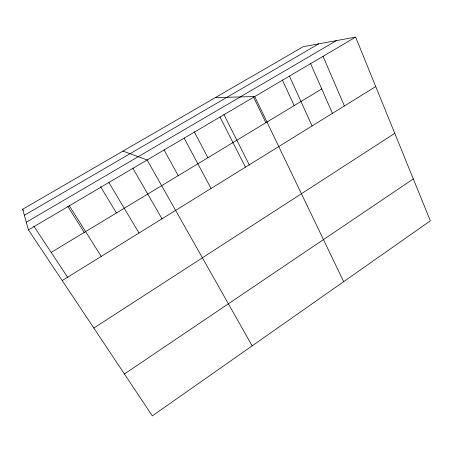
<?xml version="1.0" encoding="UTF-8"?>
<svg xmlns="http://www.w3.org/2000/svg" width="453" height="453" viewBox="0 0 453 453"><rect width="100%" height="100%" fill="white"/><g stroke="black" fill="none" stroke-linecap="round" stroke-linejoin="round"><path stroke-width="0.68" d="M124.422 373.991L413.3 178.929M93.833 328.063L394.761 133.341M62.191 280.554L375.735 86.563M51.189 252.4L321.732 88.947M28.448 229.898L355.622 37.106L430.35 220.843L152.333 415.894L28.448 229.898L22.65 209.229L303.187 46.699L355.622 37.106M26.297 222.236L336.46 40.611M24.343 215.26L318.731 43.856M215.351 97.588L254.745 96.551L343.668 281.658M122.973 151.109L147.123 159.966L252.145 345.871M22.65 209.229L23.42 210.396M33.833 226.149L67.939 277.74M69.337 205.804L101.229 256.404M67.848 206.438L84.258 232.423M100.56 186.681L116.427 212.984M108.873 182.502L139.014 233.023M132.74 168.052L162.112 218.997M164.048 149.932L178.222 175.651M184.144 138.148L211.064 188.448M194.201 131.681L207.916 157.712M219.999 117.021L245.435 167.185M223.884 114.518L249.405 165.158M253.357 96.67L265.877 122.689M282.361 79.909L294.167 105.6M289.427 76.11L312.077 125.951M310.492 63.341L332.366 113.176M323.04 56.308L344.388 105.962"/></g></svg>
